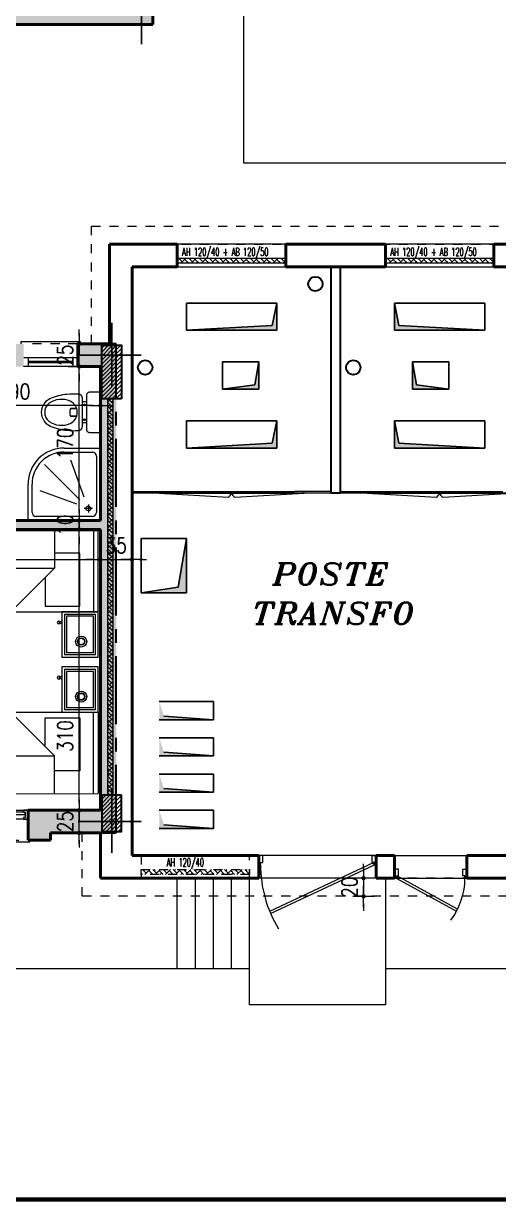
# Model space of a CAD drawing. Header units: millimetres. Extents: x 906 to 2589, y -1235 to -637.
# Drawn here: x 2568.46 to 2573.71, y -1234.88 to -1221.9 of the extents above; entities that cross this region are included whole.
import ezdxf
from ezdxf.enums import TextEntityAlignment as Align

# ---------------------------------------------------------------- set-up
doc = ezdxf.new("R2010")
doc.units = ezdxf.units.MM
for name, pattern in [('AXES', [2, 1.25, -0.25, 0.25, -0.25]), ('CONTINU', [0]), ('HIDDEN', [0.375, 0.25, -0.125])]:
    doc.linetypes.add(name, pattern=pattern)
doc.layers.get('DEFPOINTS').update_dxf_attribs({"color": 255, "lineweight": 13})
for name, color, linetype, lineweight in [('A-signe', 7, 'Continuous', 9), ('APPUITS', 7, 'Continuous', 18), ('AXE LIMITE', 1, 'AXES', 30), ('DIM.', 4, 'Continuous', 25), ('DOUBLE CLOISON', 41, 'Continuous', 13), ('ESCALIER', 7, 'Continuous', 20), ('GC_GENERAL', 140, 'Continuous', 35), ('GC_SUPL', 7, 'Continuous', 25), ('interrompu', 7, 'HIDDEN', 15), ('MENUISERIE', 7, 'Continuous', 13), ('MEUBLE', 35, 'Continuous', 15), ('MUR 0.5', 7, 'Continuous', 50), ('mur 0.8', 7, 'Continuous', 80), ('portes_aéaration', 51, 'Continuous', 20), ('POTEAUX ARCH', 7, 'Continuous', 30), ('POTEAUX HACHURE', 7, 'Continuous', 15), ('REVERS D EAU', 7, 'Continuous', 13), ('SANITAIRE', 7, 'Continuous', 15), ('TEXTE', 7, 'Continuous', 20)]:
    doc.layers.add(name, color=color, linetype=linetype, lineweight=lineweight)
for name, color, linetype in [('AXE', 7, 'AXES'), ('TEINTE 2', 3, 'Continuous'), ('TEINTE 3', 150, 'Continuous')]:
    doc.layers.add(name, color=color, linetype=linetype)
doc.styles.add('atef', font='romans.shx', dxfattribs={"width": 0.8})
doc.styles.add('H', font='romans.shx', dxfattribs={"width": 0.6})
doc.styles.add('MELBOURN', font='italict')
doc.dimstyles.new('COTEXT', dxfattribs={"dimscale": 0, "dimtxt": 0.17, "dimasz": 0.08, "dimexe": 0.015, "dimexo": 0.015, "dimgap": 0.07, "dimtad": 1, "dimdec": 0, "dimlfac": 100, "dimzin": 0, "dimdsep": 46, "dimtxsty": 'atef', "dimblk": 'SIG2', "dimcen": 0.15, "dimse1": 1, "dimse2": 1, "dimclrd": 256, "dimclre": 6, "dimclrt": 2, "dimadec": 0, "dimazin": 0, "dimtfac": 0.5, "dimtdec": 0, "dimtix": 1, "dimtmove": 2, "dimatfit": 1, "dimldrblk": 'SIG2', "dimfxl": 0.18, "dimtolj": 1, "dimtzin": 0, "dimlwd": 18, "dimarcsym": 0})
pattern_1 = [(45, (1443.55503, -292.932283), (-0.0224506403, 0.0224506403), [])]

# ---------------------------------------------------------------- blocks, each defined once
blk = doc.blocks.new('CUVETTE -2')
at = {"layer": 'SANITAIRE'}
for p, q in [((0.109, 0.15), (0.109, 0.2)), ((0.341, 0.15), (0.341, 0.2))]:
    blk.add_line(p, q, dxfattribs=at)
at = {"layer": 'SANITAIRE', "flags": 128}
for points in [[(0.068, 0.55, -0.290899), (0.225, 0.65)], [(0.225, 0.65, -0.290899), (0.382, 0.55)], [(0.023, 0.37, -0.068521), (0.068, 0.55)], [(0.125, 0.568, 0.259575), (0.102, 0.335)], [(0.225, 0.615, 0.251168), (0.125, 0.568)], [(0.325, 0.568, 0.251168), (0.225, 0.615)], [(0.348, 0.335, 0.259575), (0.325, 0.568)], [(0.382, 0.55, -0.068521), (0.427, 0.37)], [(0.021, 0.246, -0.05039), (0.023, 0.37)], [(0.102, 0.335, 0.300692), (0.225, 0.256)], [(0.225, 0.256, 0.300692), (0.348, 0.335)], [(0.427, 0.37, -0.05039), (0.429, 0.246)], [(0.45, 0), (0, 0), (0, 0.12, -0.414214), (0.03, 0.15)], [(0.379, 0.2), (0.071, 0.2, -0.39005), (0.021, 0.246)], [(0.03, 0.15), (0.42, 0.15, -0.414214), (0.45, 0.12)], [(0.429, 0.246, -0.39005), (0.379, 0.2)]]:
    blk.add_lwpolyline(points, format="xyb", dxfattribs=at)
at = {"layer": 'SANITAIRE'}
for points in [[(0.182, 0.329), (0.182, 0.329), (0.182, 0.262), (0.182, 0.262)], [(0.268, 0.329), (0.268, 0.329), (0.268, 0.262), (0.268, 0.262)]]:
    blk.add_lwpolyline(points, close=True, dxfattribs=at)
at = {"layer": 'SANITAIRE', "flags": 128}
blk.add_lwpolyline([(0.45, 0.12), (0.45, 0)], dxfattribs=at)
at = {"layer": 'SANITAIRE'}
for centre in [(0.143, 0.175), (0.307, 0.175)]:
    blk.add_circle(centre, 0.00977, dxfattribs=at)
blk.add_arc((0.225, 0.246), 0.0937, 62.6078, 117.3922, dxfattribs=at)
blk = doc.blocks.new('douche-2')
at = {"color": 0, "linetype": 'ByBlock'}
for p, q in [((0.044, -0.711), (0.044, -0.089)), ((0.089, -0.044), (0.711, -0.044)), ((0.133, -0.178), (0.133, -0.089)), ((0.756, -0.089), (0.756, -0.4)), ((0.089, -0.133), (0.178, -0.133)), ((0.179, -0.259), (0.327, -0.667)), ((0.228, -0.228), (0.617, -0.617)), ((0.259, -0.179), (0.667, -0.327)), ((0.4, -0.756), (0.089, -0.756))]:
    blk.add_line(p, q, dxfattribs=at)
at = {"color": 0}
blk.add_lwpolyline([(0.4, -0.8), (0, -0.8), (0, 0), (0.8, 0), (0.8, -0.4)], dxfattribs=at)
at = {"color": 0, "linetype": 'ByBlock'}
blk.add_circle((0.133, -0.133), 0.0267, dxfattribs=at)
for centre, radius, start, end in [((0.089, -0.089), 0.0444, 90, 180), ((0.711, -0.089), 0.0444, 0, 90), ((0.4, -0.4), 0.356, 270, 0), ((0.4, -0.4), 0.4, 270, 0), ((0.089, -0.711), 0.0444, 180, 270)]:
    blk.add_arc(centre, radius, start, end, dxfattribs=at)
blk = doc.blocks.new('SIG2')
at = {"layer": 'A-signe'}
for p, q in [((-1.5, 0), (-0.5, 0)), ((-0.5, 0), (0.5, 0)), ((0, 1.5), (0, 0.5)), ((0, 0.5), (0, -0.5)), ((0.5, 0), (1.5, 0)), ((0, -0.5), (0, -1.5))]:
    blk.add_line(p, q, dxfattribs=at)
at = {"layer": 'A-signe', "const_width": 0.3}
blk.add_lwpolyline([(-0.15, 0, 1), (0.15, 0, 1)], format="xyb", close=True, dxfattribs=at)
blk = doc.blocks.new('*D1120')
at = {"layer": 'DEFPOINTS', "color": 0, "linetype": 'Continuous', "transparency": 16777216}
for p in [(2568.963, -1230.584), (2569.078, -1230.584), (2568.963, -1230.834)]:
    blk.add_point(p, dxfattribs=at)
at = {"layer": 'DIM.', "linetype": 'Continuous', "lineweight": 18, "transparency": 16777216}
for p, q in [((2569.078, -1230.504), (2569.078, -1230.424)), ((2569.078, -1230.834), (2569.078, -1230.584)), ((2569.078, -1230.914), (2569.078, -1230.994))]:
    blk.add_line(p, q, dxfattribs=at)
at = {"layer": 'DIM.', "linetype": 'Continuous', "lineweight": 18, "transparency": 16777216, "xscale": 0.08, "yscale": 0.08, "zscale": 0.08}
for p, rotation in [((2569.078, -1230.584), 270), ((2569.078, -1230.834), 90)]:
    blk.add_blockref('SIG2', p, dxfattribs=dict(at, rotation=rotation))
at = {"layer": 'DIM.', "color": 2, "linetype": 'Continuous', "transparency": 16777216, "insert": (2568.923, -1230.709), "char_height": 0.17, "attachment_point": 5, "rotation": 90, "style": 'atef'}
blk.add_mtext('\\A1;25', dxfattribs=at)
blk = doc.blocks.new('*D1226')
at = {"layer": 'DEFPOINTS', "color": 0, "linetype": 'Continuous', "transparency": 16777216}
for p in [(2568.082, -1227.484), (2569.078, -1227.484), (2568.963, -1230.584)]:
    blk.add_point(p, dxfattribs=at)
at = {"layer": 'DIM.', "linetype": 'Continuous', "lineweight": 18, "transparency": 16777216}
blk.add_line((2569.078, -1230.504), (2569.078, -1227.564), dxfattribs=at)
at = {"layer": 'DIM.', "linetype": 'Continuous', "lineweight": 18, "transparency": 16777216, "xscale": 0.08, "yscale": 0.08, "zscale": 0.08}
for p, rotation in [((2569.078, -1227.484), 90), ((2569.078, -1230.584), 270)]:
    blk.add_blockref('SIG2', p, dxfattribs=dict(at, rotation=rotation))
at = {"layer": 'DIM.', "color": 2, "linetype": 'Continuous', "transparency": 16777216, "insert": (2568.923, -1229.764), "char_height": 0.17, "attachment_point": 5, "rotation": 90, "style": 'atef'}
blk.add_mtext('\\A1;310', dxfattribs=at)
blk = doc.blocks.new('*D1227')
at = {"layer": 'DEFPOINTS', "color": 0, "linetype": 'Continuous', "transparency": 16777216}
for p in [(2568.213, -1227.384), (2569.078, -1227.384), (2568.082, -1227.484)]:
    blk.add_point(p, dxfattribs=at)
at = {"layer": 'DIM.', "linetype": 'Continuous', "lineweight": 18, "transparency": 16777216}
for p, q in [((2569.078, -1227.304), (2569.078, -1227.224)), ((2569.078, -1227.484), (2569.078, -1227.384)), ((2569.078, -1227.564), (2569.078, -1227.644))]:
    blk.add_line(p, q, dxfattribs=at)
at = {"layer": 'DIM.', "linetype": 'Continuous', "lineweight": 18, "transparency": 16777216, "xscale": 0.08, "yscale": 0.08, "zscale": 0.08}
for p, rotation in [((2569.078, -1227.384), 270), ((2569.078, -1227.484), 90)]:
    blk.add_blockref('SIG2', p, dxfattribs=dict(at, rotation=rotation))
at = {"layer": 'DIM.', "color": 2, "linetype": 'Continuous', "transparency": 16777216, "insert": (2568.923, -1227.434), "char_height": 0.17, "attachment_point": 5, "rotation": 90, "style": 'atef'}
blk.add_mtext('\\A1;10', dxfattribs=at)
blk = doc.blocks.new('*D1121')
at = {"layer": 'DEFPOINTS', "color": 0, "linetype": 'Continuous', "transparency": 16777216}
for p in [(2568.213, -1225.684), (2569.078, -1225.684), (2567.27, -1227.384)]:
    blk.add_point(p, dxfattribs=at)
at = {"layer": 'DIM.', "linetype": 'Continuous', "lineweight": 18, "transparency": 16777216}
blk.add_line((2569.078, -1227.304), (2569.078, -1225.764), dxfattribs=at)
at = {"layer": 'DIM.', "linetype": 'Continuous', "lineweight": 18, "transparency": 16777216, "xscale": 0.08, "yscale": 0.08, "zscale": 0.08}
for p, rotation in [((2569.078, -1225.684), 90), ((2569.078, -1227.384), 270)]:
    blk.add_blockref('SIG2', p, dxfattribs=dict(at, rotation=rotation))
at = {"layer": 'DIM.', "color": 2, "linetype": 'Continuous', "transparency": 16777216, "insert": (2568.923, -1226.534), "char_height": 0.17, "attachment_point": 5, "rotation": 90, "style": 'atef'}
blk.add_mtext('\\A1;170', dxfattribs=at)
blk = doc.blocks.new('*D1122')
at = {"layer": 'DEFPOINTS', "color": 0, "linetype": 'Continuous', "transparency": 16777216}
for p in [(2568.118, -1225.434), (2569.078, -1225.434), (2568.005, -1225.684)]:
    blk.add_point(p, dxfattribs=at)
at = {"layer": 'DIM.', "linetype": 'Continuous', "lineweight": 18, "transparency": 16777216}
for p, q in [((2569.078, -1225.354), (2569.078, -1225.274)), ((2569.078, -1225.684), (2569.078, -1225.434)), ((2569.078, -1225.764), (2569.078, -1225.844))]:
    blk.add_line(p, q, dxfattribs=at)
at = {"layer": 'DIM.', "linetype": 'Continuous', "lineweight": 18, "transparency": 16777216, "xscale": 0.08, "yscale": 0.08, "zscale": 0.08}
for p, rotation in [((2569.078, -1225.434), 270), ((2569.078, -1225.684), 90)]:
    blk.add_blockref('SIG2', p, dxfattribs=dict(at, rotation=rotation))
at = {"layer": 'DIM.', "color": 2, "linetype": 'Continuous', "transparency": 16777216, "insert": (2568.923, -1225.559), "char_height": 0.17, "attachment_point": 5, "rotation": 90, "style": 'atef'}
blk.add_mtext('\\A1;25', dxfattribs=at)
blk = doc.blocks.new('*D1130')
at = {"layer": 'DEFPOINTS', "color": 0, "linetype": 'Continuous', "transparency": 16777216}
for p in [(2569.313, -1227.815), (2569.313, -1228.061), (2566.313, -1228.262)]:
    blk.add_point(p, dxfattribs=at)
at = {"layer": 'DIM.', "linetype": 'Continuous', "lineweight": 18, "transparency": 16777216}
blk.add_line((2566.393, -1227.815), (2569.233, -1227.815), dxfattribs=at)
at = {"layer": 'DIM.', "linetype": 'Continuous', "lineweight": 18, "transparency": 16777216, "xscale": 0.08, "yscale": 0.08, "zscale": 0.08, "rotation": 180}
blk.add_blockref('SIG2', (2566.313, -1227.815), dxfattribs=at)
at = {"layer": 'DIM.', "linetype": 'Continuous', "lineweight": 18, "transparency": 16777216, "xscale": 0.08, "yscale": 0.08, "zscale": 0.08}
blk.add_blockref('SIG2', (2569.313, -1227.815), dxfattribs=at)
at = {"layer": 'DIM.', "color": 2, "linetype": 'Continuous', "transparency": 16777216, "insert": (2567.813, -1227.66), "char_height": 0.17, "attachment_point": 5, "style": 'atef'}
blk.add_mtext('\\A1;300', dxfattribs=at)
blk = doc.blocks.new('*D1131')
at = {"layer": 'DEFPOINTS', "color": 0, "linetype": 'Continuous', "transparency": 16777216}
for p in [(2569.663, -1227.815), (2569.313, -1228.061), (2569.663, -1228.175)]:
    blk.add_point(p, dxfattribs=at)
at = {"layer": 'DIM.', "linetype": 'Continuous', "lineweight": 18, "transparency": 16777216}
for p, q in [((2569.233, -1227.815), (2569.153, -1227.815)), ((2569.313, -1227.815), (2569.663, -1227.815)), ((2569.743, -1227.815), (2569.823, -1227.815))]:
    blk.add_line(p, q, dxfattribs=at)
at = {"layer": 'DIM.', "linetype": 'Continuous', "lineweight": 18, "transparency": 16777216, "xscale": 0.08, "yscale": 0.08, "zscale": 0.08}
blk.add_blockref('SIG2', (2569.313, -1227.815), dxfattribs=at)
at = {"layer": 'DIM.', "linetype": 'Continuous', "lineweight": 18, "transparency": 16777216, "xscale": 0.08, "yscale": 0.08, "zscale": 0.08, "rotation": 180}
blk.add_blockref('SIG2', (2569.663, -1227.815), dxfattribs=at)
at = {"layer": 'DIM.', "color": 2, "linetype": 'Continuous', "transparency": 16777216, "insert": (2569.488, -1227.66), "char_height": 0.17, "attachment_point": 5, "style": 'atef'}
blk.add_mtext('\\A1;35', dxfattribs=at)
blk = doc.blocks.new('*D1234')
at = {"layer": 'DEFPOINTS', "color": 0, "transparency": 16777216}
for p in [(2567.413, -1225.684), (2567.413, -1226.116), (2569.313, -1226.116)]:
    blk.add_point(p, dxfattribs=at)
at = {"layer": 'DIM.', "lineweight": 18, "transparency": 16777216}
blk.add_line((2569.233, -1226.116), (2567.493, -1226.116), dxfattribs=at)
at = {"layer": 'DIM.', "lineweight": 18, "transparency": 16777216, "xscale": 0.08, "yscale": 0.08, "zscale": 0.08, "rotation": 180}
blk.add_blockref('SIG2', (2567.413, -1226.116), dxfattribs=at)
at = {"layer": 'DIM.', "lineweight": 18, "transparency": 16777216, "xscale": 0.08, "yscale": 0.08, "zscale": 0.08}
blk.add_blockref('SIG2', (2569.313, -1226.116), dxfattribs=at)
at = {"layer": 'DIM.', "color": 2, "transparency": 16777216, "insert": (2568.363, -1225.961), "char_height": 0.17, "attachment_point": 5, "style": 'atef'}
blk.add_mtext('\\A1;190', dxfattribs=at)
blk = doc.blocks.new('P - 0.80')
at = {"layer": 'MENUISERIE'}
for points in [[(-0.699, 0.341), (-0.033, -0.022), (-0.02, 0), (-0.688, 0.363)], [(-0.8, 0), (-0.78, 0), (-0.78, -0.025), (-0.755, -0.025), (-0.755, -0.1), (-0.8, -0.1)], [(0, 0), (-0.02, 0), (-0.02, -0.025), (-0.045, -0.025), (-0.045, -0.1), (0, -0.1)]]:
    blk.add_lwpolyline(points, dxfattribs=at)
blk.add_arc((-0.02, 0), 0.76, 142.5454, 180, dxfattribs=at)
blk = doc.blocks.new('*D1171')
at = {"layer": 'DEFPOINTS', "color": 0, "transparency": 16777216}
for p in [(2571.702, -1231.334), (2571.702, -1231.534), (2572.222, -1231.534)]:
    blk.add_point(p, dxfattribs=at)
at = {"layer": 'DIM.', "lineweight": 18, "transparency": 16777216}
for p, q in [((2572.222, -1231.254), (2572.222, -1231.174)), ((2572.222, -1231.334), (2572.222, -1231.534)), ((2572.222, -1231.614), (2572.222, -1231.694))]:
    blk.add_line(p, q, dxfattribs=at)
at = {"layer": 'DIM.', "lineweight": 18, "transparency": 16777216, "xscale": 0.08, "yscale": 0.08, "zscale": 0.08}
for p, rotation in [((2572.222, -1231.334), 270), ((2572.222, -1231.534), 90)]:
    blk.add_blockref('SIG2', p, dxfattribs=dict(at, rotation=rotation))
at = {"layer": 'DIM.', "color": 2, "transparency": 16777216, "insert": (2572.067, -1231.434), "char_height": 0.17, "attachment_point": 5, "rotation": 90, "style": 'atef'}
blk.add_mtext('\\A1;20', dxfattribs=at)
blk = doc.blocks.new('A$C4AA77CC6')
at = {"linetype": 'ByBlock'}
for p, q in [((1.123, 2.065), (0, 0.532)), ((1.093, 2.024), (1.819, 1.492)), ((1.849, 1.533), (1.123, 2.065)), ((1.849, 1.533), (0.726, 0)), ((0.57, 1.31), (0.96, 1.025)), ((0.674, 0.636), (0.57, 1.31)), ((0.396, 0.966), (0.171, 0.658)), ((0.653, 0.778), (0.396, 0.966)), ((0.96, 1.025), (0.674, 0.636)), ((0.171, 0.658), (0.643, 0.313)), ((0, 0.532), (0.726, 0)), ((0.756, 0.041), (0.03, 0.573)), ((0.643, 0.313), (0.808, 0.538)), ((1.011, 0.389), (0.674, 0.636))]:
    blk.add_line(p, q, dxfattribs=at)
blk = doc.blocks.new('A$C209961D1')
at = {"linetype": 'ByBlock'}
for p, q in [((0.236, 0.618), (0, 0.295)), ((0.243, 0.576), (0.042, 0.302)), ((0.247, 0.548), (0.07, 0.306)), ((0.64, 0.323), (0.236, 0.618)), ((0.598, 0.316), (0.243, 0.576)), ((0.57, 0.312), (0.247, 0.548)), ((0.55, 0.419), (0.568, 0.406)), ((0, 0.295), (0.403, 0)), ((0.042, 0.302), (0.397, 0.042)), ((0.07, 0.306), (0.393, 0.07)), ((0.393, 0.07), (0.57, 0.312)), ((0.397, 0.042), (0.598, 0.316)), ((0.403, 0), (0.64, 0.323))]:
    blk.add_line(p, q, dxfattribs=at)
for radius in [0.061, 0.041, 0.036]:
    blk.add_circle((0.249, 0.345), radius, dxfattribs=at)
for centre, radius, start, end in [((0.529, 0.426), 0.0216, 269.7237, 342.5351), ((0.565, 0.421), 0.0157, 280.3371, 187.2282), ((0.58, 0.388), 0.0216, 125.0302, 197.8416)]:
    blk.add_arc(centre, radius, start, end, dxfattribs=at)

msp = doc.modelspace()

# ---------------------------------------------------------------- hatches: boundary and pattern name
at = {"layer": 'DOUBLE CLOISON'}
h = msp.add_hatch(dxfattribs=at)
h.set_pattern_fill('ANSI38', color=256, scale=0.01, angle=-90)
h.set_pattern_definition([(315, (3527.944437, -123.796378), (0.0224506403, 0.0224506403), []), (45, (3527.944437, -123.796378), (0.0224506403, 0.0673519209), [0.079375, -0.047625])])
h.paths.add_polyline_path([(2569.451, -1226.041), (2569.451, -1230.419), (2569.396, -1230.419), (2569.396, -1226.041)])
at = {"layer": 'GC_SUPL', "linetype": 'CONTINU'}
h = msp.add_hatch(color=256, dxfattribs=at)
h.dxf.hatch_style = 1
h.paths.add_polyline_path([(2570.263, -1225.284), (2571.213, -1225.231), (2571.263, -1224.984), (2571.263, -1225.284)])
h = msp.add_hatch(color=256, dxfattribs=at)
h.dxf.hatch_style = 1
h.paths.add_polyline_path([(2573.563, -1225.284), (2572.612, -1225.231), (2572.563, -1224.984), (2572.563, -1225.284)])
h = msp.add_hatch(color=256, dxfattribs=at)
h.dxf.hatch_style = 1
h.paths.add_polyline_path([(2570.663, -1225.934), (2571.019, -1225.887), (2571.063, -1225.634), (2571.063, -1225.934)])
h = msp.add_hatch(color=256, dxfattribs=at)
h.dxf.hatch_style = 1
h.paths.add_polyline_path([(2573.163, -1225.934), (2572.807, -1225.887), (2572.763, -1225.634), (2572.763, -1225.934)])
h = msp.add_hatch(color=256, dxfattribs=at)
h.dxf.hatch_style = 1
h.paths.add_polyline_path([(2570.263, -1226.584), (2571.213, -1226.531), (2571.263, -1226.284), (2571.263, -1226.584)])
h = msp.add_hatch(color=256, dxfattribs=at)
h.dxf.hatch_style = 1
h.paths.add_polyline_path([(2573.563, -1226.584), (2572.612, -1226.531), (2572.563, -1226.284), (2572.563, -1226.584)])
h = msp.add_hatch(color=256, dxfattribs=at)
h.dxf.hatch_style = 1
h.paths.add_polyline_path([(2570.263, -1227.584), (2570.172, -1228.12), (2569.763, -1228.184), (2570.263, -1228.184)])
h = msp.add_hatch(color=256, dxfattribs=at)
h.dxf.hatch_style = 1
h.paths.add_polyline_path([(2569.963, -1229.384), (2569.963, -1229.584), (2570.563, -1229.584), (2570.015, -1229.544)])
h = msp.add_hatch(color=256, dxfattribs=at)
h.dxf.hatch_style = 1
h.paths.add_polyline_path([(2569.963, -1229.784), (2569.963, -1229.984), (2570.563, -1229.984), (2570.015, -1229.944)])
h = msp.add_hatch(color=256, dxfattribs=at)
h.dxf.hatch_style = 1
h.paths.add_polyline_path([(2569.963, -1230.184), (2569.963, -1230.384), (2570.563, -1230.384), (2570.015, -1230.344)])
h = msp.add_hatch(color=256, dxfattribs=at)
h.dxf.hatch_style = 1
h.paths.add_polyline_path([(2569.963, -1230.584), (2569.963, -1230.784), (2570.563, -1230.784), (2570.015, -1230.744)])
at = {"layer": 'portes_aéaration', "linetype": 'CONTINU'}
h = msp.add_hatch(dxfattribs=at)
h.set_pattern_fill('AR-HBONE', color=256, scale=0.01)
h.set_pattern_definition([(45, (2597.56901, -104.21698), (0, 0.0565685425), [0.12, -0.04]), (135, (2597.597296, -104.188695), (4e-18, 0.0565685425), [0.12, -0.04])])
h.paths.add_polyline_path([(2571.361, -1224.488), (2570.161, -1224.488), (2570.161, -1224.544), (2571.361, -1224.544)])
h = msp.add_hatch(dxfattribs=at)
h.set_pattern_fill('AR-HBONE', color=256, scale=0.01)
h.set_pattern_definition([(45, (2599.872886, -104.21698), (0, 0.0565685425), [0.12, -0.04]), (135, (2599.90117, -104.188695), (4e-18, 0.0565685425), [0.12, -0.04])])
h.paths.add_polyline_path([(2573.665, -1224.488), (2572.465, -1224.488), (2572.465, -1224.544), (2573.665, -1224.544)])
h = msp.add_hatch(dxfattribs=at)
h.set_pattern_fill('AR-HBONE', color=256, scale=0.01)
h.set_pattern_definition([(45, (2597.17095, -110.96698), (0, 0.0565685425), [0.12, -0.04]), (135, (2597.199233, -110.938695), (4e-18, 0.0565685425), [0.12, -0.04])])
h.paths.add_polyline_path([(2570.963, -1231.238), (2569.763, -1231.238), (2569.763, -1231.294), (2570.963, -1231.294)])
at = {"layer": 'POTEAUX HACHURE'}
h = msp.add_hatch(dxfattribs=at)
h.set_pattern_fill('ANSI31', color=256, scale=0.01)
h.set_pattern_definition(pattern_1)
h.paths.add_polyline_path([(2569.548, -1226.041), (2569.328, -1226.041), (2569.328, -1225.449), (2569.548, -1225.449)])
h = msp.add_hatch(dxfattribs=at)
h.set_pattern_fill('ANSI31', color=256, scale=0.01)
h.set_pattern_definition(pattern_1)
h.paths.add_polyline_path([(2569.548, -1230.419), (2569.328, -1230.419), (2569.328, -1230.819), (2569.548, -1230.819)])
at = {"layer": 'TEINTE 2'}
h = msp.add_hatch(color=256, dxfattribs=at)
h.dxf.hatch_style = 1
h.paths.add_polyline_path([(2569.893, -1221.106), (2569.973, -1221.106), (2569.973, -1220.856), (2569.643, -1220.856), (2569.643, -1221.656), (2565.543, -1221.656), (2565.543, -1219.638), (2565.443, -1219.638), (2565.443, -1222.026), (2565.793, -1222.026), (2565.793, -1221.906), (2569.893, -1221.906)])
at = {"layer": 'TEINTE 3'}
h = msp.add_hatch(color=256, dxfattribs=at)
h.dxf.hatch_style = 1
h.paths.add_polyline_path([(2568.463, -1225.434), (2566.988, -1225.434), (2566.988, -1225.576), (2563.213, -1225.576), (2563.213, -1224.871), (2563.213, -1223.076), (2559.412, -1223.076), (2558.613, -1223.876), (2558.613, -1224.452), (2558.613, -1224.489), (2558.613, -1225.227), (2558.713, -1225.227), (2558.713, -1223.917), (2559.454, -1223.176), (2563.113, -1223.176), (2563.113, -1225.834), (2563.213, -1225.834), (2563.213, -1225.676), (2567.313, -1225.676), (2567.313, -1225.784), (2567.413, -1225.784), (2567.413, -1225.684), (2568.463, -1225.684)])
h = msp.add_hatch(color=256, dxfattribs=at)
h.dxf.hatch_style = 1
h.paths.add_polyline_path([(2569.488, -1225.434), (2569.413, -1225.434), (2569.063, -1225.434), (2569.063, -1225.684), (2569.313, -1225.684), (2569.313, -1227.384), (2567.413, -1227.384), (2567.413, -1226.584), (2567.313, -1226.584), (2567.313, -1226.884), (2567.213, -1226.884), (2567.213, -1226.984), (2567.313, -1226.984), (2567.313, -1227.484), (2569.313, -1227.484), (2569.313, -1230.584), (2568.513, -1230.584), (2568.513, -1230.914), (2568.763, -1230.914), (2568.763, -1230.834), (2569.313, -1230.834), (2569.488, -1230.834)])

# ---------------------------------------------------------------- linework, layer by layer
at = {"layer": 'APPUITS'}
for points in [[(2569.093, -1225.434), (2569.093, -1225.411), (2568.435, -1225.411), (2568.435, -1225.434)], [(2567.093, -1230.914), (2567.093, -1230.934), (2568.533, -1230.934), (2568.533, -1230.914)]]:
    msp.add_lwpolyline(points, dxfattribs=at)
at = {"layer": 'AXE'}
for p, q in [((2569.768, -1221.423), (2569.768, -1222.126)), ((2569.438, -1225.201), (2569.438, -1225.904)), ((2569.069, -1225.559), (2569.763, -1225.559)), ((2569.438, -1230.351), (2569.438, -1231.054)), ((2569.069, -1230.709), (2569.763, -1230.709))]:
    msp.add_line(p, q, dxfattribs=at)
at = {"layer": 'AXE LIMITE', "ltscale": 0.6}
msp.add_lwpolyline([(2569.313, -1230.834), (2569.488, -1230.834), (2569.488, -1225.434), (2569.413, -1225.434)], dxfattribs=at)
at = {"layer": 'DOUBLE CLOISON'}
msp.add_lwpolyline([(2569.451, -1226.041), (2569.451, -1230.419), (2569.396, -1230.419), (2569.396, -1226.041)], close=True, dxfattribs=at)
at = {"layer": 'ESCALIER'}
for p, q in [((2570.163, -1232.334), (2570.163, -1231.334)), ((2570.363, -1232.334), (2570.363, -1231.334)), ((2570.563, -1232.334), (2570.563, -1231.334)), ((2570.763, -1232.334), (2570.763, -1231.334)), ((2570.963, -1232.734), (2570.963, -1231.334)), ((2572.463, -1231.334), (2572.463, -1232.734)), ((2570.363, -1232.334), (2570.163, -1232.334)), ((2570.563, -1232.334), (2570.363, -1232.334)), ((2570.763, -1232.334), (2570.563, -1232.334)), ((2570.963, -1232.334), (2570.763, -1232.334)), ((2572.463, -1232.734), (2570.963, -1232.734))]:
    msp.add_line(p, q, dxfattribs=at)
at = {"layer": 'GC_GENERAL', "linetype": 'CONTINU'}
for p, q in [((2571.863, -1227.084), (2571.863, -1224.584)), ((2571.963, -1224.584), (2571.963, -1227.084)), ((2571.963, -1227.084), (2571.863, -1227.084))]:
    msp.add_line(p, q, dxfattribs=at)
for centre in [(2571.69, -1224.772), (2569.808, -1225.695), (2572.108, -1225.695)]:
    msp.add_circle(centre, 0.0797, dxfattribs=at)
at = {"layer": 'GC_SUPL', "linetype": 'CONTINU'}
for p, q in [((2570.263, -1225.284), (2570.263, -1224.984)), ((2570.263, -1224.984), (2571.263, -1224.984)), ((2571.213, -1225.231), (2571.263, -1224.984)), ((2571.263, -1224.984), (2571.263, -1225.284)), ((2573.563, -1224.984), (2572.563, -1224.984)), ((2572.563, -1224.984), (2572.563, -1225.284)), ((2572.612, -1225.231), (2572.563, -1224.984)), ((2573.563, -1225.284), (2573.563, -1224.984)), ((2570.263, -1225.284), (2571.213, -1225.231)), ((2571.263, -1225.284), (2570.263, -1225.284)), ((2572.563, -1225.284), (2573.563, -1225.284)), ((2573.563, -1225.284), (2572.612, -1225.231)), ((2571.063, -1225.634), (2570.663, -1225.634)), ((2570.663, -1225.634), (2570.663, -1225.934)), ((2571.019, -1225.887), (2571.063, -1225.634)), ((2571.063, -1225.934), (2571.063, -1225.634)), ((2572.763, -1225.934), (2572.763, -1225.634)), ((2572.763, -1225.634), (2573.163, -1225.634)), ((2572.807, -1225.887), (2572.763, -1225.634)), ((2573.163, -1225.634), (2573.163, -1225.934)), ((2570.663, -1225.934), (2571.019, -1225.887)), ((2570.663, -1225.934), (2571.063, -1225.934)), ((2573.163, -1225.934), (2572.763, -1225.934)), ((2573.163, -1225.934), (2572.807, -1225.887)), ((2570.263, -1226.584), (2570.263, -1226.284)), ((2570.263, -1226.284), (2571.263, -1226.284)), ((2571.213, -1226.531), (2571.263, -1226.284)), ((2571.263, -1226.284), (2571.263, -1226.584)), ((2573.563, -1226.284), (2572.563, -1226.284)), ((2572.563, -1226.284), (2572.563, -1226.584)), ((2572.612, -1226.531), (2572.563, -1226.284)), ((2573.563, -1226.584), (2573.563, -1226.284)), ((2570.263, -1226.584), (2571.213, -1226.531)), ((2571.263, -1226.584), (2570.263, -1226.584)), ((2572.563, -1226.584), (2573.563, -1226.584)), ((2573.563, -1226.584), (2572.612, -1226.531)), ((2569.763, -1227.584), (2569.763, -1228.184)), ((2570.263, -1227.584), (2569.763, -1227.584)), ((2570.263, -1227.584), (2570.172, -1228.12)), ((2570.263, -1228.184), (2570.263, -1227.584)), ((2570.172, -1228.12), (2569.763, -1228.184)), ((2569.763, -1228.184), (2570.263, -1228.184)), ((2570.563, -1229.384), (2569.963, -1229.384)), ((2570.563, -1229.584), (2570.563, -1229.384)), ((2569.963, -1229.584), (2570.563, -1229.584)), ((2570.563, -1229.584), (2570.015, -1229.544)), ((2570.563, -1229.784), (2569.963, -1229.784)), ((2570.563, -1229.984), (2570.563, -1229.784)), ((2569.963, -1229.984), (2570.563, -1229.984)), ((2570.563, -1229.984), (2570.015, -1229.944)), ((2570.563, -1230.184), (2569.963, -1230.184)), ((2570.563, -1230.384), (2570.563, -1230.184)), ((2569.963, -1230.384), (2570.563, -1230.384)), ((2570.563, -1230.384), (2570.015, -1230.344)), ((2570.563, -1230.584), (2569.963, -1230.584)), ((2570.563, -1230.784), (2570.563, -1230.584)), ((2570.563, -1230.784), (2570.015, -1230.744)), ((2569.963, -1230.784), (2570.563, -1230.784))]:
    msp.add_line(p, q, dxfattribs=at)
at = {"layer": 'interrompu', "ltscale": 0.2}
for p, q in [((2569.063, -1225.434), (2568.463, -1225.434)), ((2567.113, -1230.914), (2568.513, -1230.914)), ((2569.763, -1231.084), (2569.763, -1231.334)), ((2570.963, -1231.334), (2570.963, -1231.084))]:
    msp.add_line(p, q, dxfattribs=at)
for points in [[(2569.213, -1225.434), (2569.213, -1224.134), (2574.613, -1224.134), (2574.613, -1231.534), (2569.113, -1231.534), (2569.113, -1230.834)], [(2569.413, -1225.434), (2569.413, -1224.334), (2574.413, -1224.334), (2574.413, -1231.334), (2569.313, -1231.334), (2569.313, -1230.834)]]:
    msp.add_lwpolyline(points, dxfattribs=at)
msp.add_lwpolyline([(2569.763, -1231.238), (2570.963, -1231.238), (2570.963, -1231.294), (2569.763, -1231.294)], close=True, dxfattribs=at)
at = {"layer": 'MENUISERIE', "color": 2, "linetype": 'Continuous'}
for p, q in [((2568.465, -1225.584), (2569.063, -1225.584)), ((2568.515, -1225.584), (2568.515, -1225.684)), ((2569.013, -1225.684), (2569.013, -1225.584)), ((2569.063, -1225.684), (2568.463, -1225.684)), ((2569.013, -1225.627), (2568.515, -1225.627)), ((2569.013, -1225.642), (2568.515, -1225.642)), ((2569.663, -1227.064), (2571.463, -1227.064)), ((2571.863, -1227.084), (2569.663, -1227.084)), ((2569.963, -1227.084), (2570.727, -1227.126)), ((2569.963, -1227.084), (2571.563, -1227.084)), ((2570.799, -1227.126), (2571.563, -1227.084)), ((2571.863, -1227.064), (2571.463, -1227.064)), ((2571.863, -1227.064), (2571.563, -1227.064)), ((2571.563, -1227.064), (2571.563, -1227.084)), ((2571.963, -1227.064), (2572.163, -1227.064)), ((2574.163, -1227.084), (2571.963, -1227.084)), ((2572.163, -1227.064), (2573.763, -1227.064)), ((2572.263, -1227.064), (2572.263, -1227.084)), ((2572.263, -1227.084), (2573.027, -1227.126)), ((2572.263, -1227.084), (2573.863, -1227.084)), ((2573.099, -1227.126), (2573.863, -1227.084)), ((2567.113, -1230.584), (2568.513, -1230.584)), ((2568.513, -1230.684), (2567.113, -1230.684))]:
    msp.add_line(p, q, dxfattribs=at)
at = {"layer": 'MENUISERIE'}
msp.add_line((2569.963, -1227.084), (2569.963, -1227.064), dxfattribs=at)
at = {"layer": 'MENUISERIE', "ltscale": 0.05}
msp.add_line((2572.563, -1231.175), (2572.563, -1231.225), dxfattribs=at)
at = {"layer": 'MENUISERIE', "color": 2, "linetype": 'Continuous', "extrusion": (0, 0, -1)}
for points in [[(-2568.483, -1230.629), (-2568.483, -1230.604), (-2567.793, -1230.604), (-2567.793, -1230.629), (-2567.793, -1230.629)], [(-2568.513, -1230.684), (-2568.513, -1230.584), (-2568.463, -1230.584), (-2568.463, -1230.604), (-2568.483, -1230.604), (-2568.483, -1230.664), (-2568.463, -1230.664), (-2568.463, -1230.684), (-2568.463, -1230.684)]]:
    msp.add_lwpolyline(points, close=True, dxfattribs=at)
at = {"layer": 'MENUISERIE', "ltscale": 0.35, "flags": 128}
for points in [[(2571.063, -1231.185), (2571.083, -1231.185), (2571.083, -1231.16), (2571.108, -1231.16), (2571.108, -1231.085), (2571.063, -1231.085)], [(2571.194, -1231.724), (2572.343, -1231.185), (2572.33, -1231.164), (2571.184, -1231.701)], [(2572.363, -1231.185), (2572.343, -1231.185), (2572.343, -1231.16), (2572.318, -1231.16), (2572.318, -1231.085), (2572.363, -1231.085)]]:
    msp.add_lwpolyline(points, dxfattribs=at)
at = {"layer": 'MENUISERIE', "color": 2, "linetype": 'Continuous'}
for centre, start, end in [((2570.676, -1227.047), 302.4925, 336.7355), ((2570.85, -1227.047), 203.2645, 237.5075), ((2572.976, -1227.047), 302.4925, 336.7355), ((2573.15, -1227.047), 203.2645, 237.5075)]:
    msp.add_arc(centre, 0.0946, start, end, dxfattribs=at)
at = {"layer": 'MENUISERIE', "ltscale": 0.35}
msp.add_arc((2572.443, -1231.185), 1.36, 179.9859, 211.3892, dxfattribs=at)
at = {"layer": 'MUR 0.5'}
for p, q in [((2569.893, -1221.106), (2569.893, -1221.906)), ((2565.793, -1221.906), (2569.893, -1221.906)), ((2569.413, -1224.334), (2570.161, -1224.334)), ((2569.413, -1225.434), (2569.413, -1224.334)), ((2570.161, -1224.334), (2570.161, -1224.584)), ((2571.361, -1224.334), (2572.463, -1224.334)), ((2571.361, -1224.584), (2571.361, -1224.334)), ((2572.463, -1224.334), (2572.463, -1224.584)), ((2573.663, -1224.334), (2574.413, -1224.334)), ((2573.663, -1224.584), (2573.663, -1224.334)), ((2569.663, -1231.084), (2569.663, -1224.584)), ((2569.663, -1224.584), (2570.161, -1224.584)), ((2571.361, -1224.584), (2572.463, -1224.584)), ((2573.663, -1224.584), (2574.163, -1224.584)), ((2569.413, -1225.434), (2569.413, -1224.834)), ((2569.413, -1225.434), (2569.063, -1225.434)), ((2569.063, -1225.684), (2569.063, -1225.434)), ((2569.313, -1225.684), (2569.063, -1225.684)), ((2569.313, -1227.384), (2569.313, -1225.684)), ((2567.413, -1227.384), (2569.313, -1227.384)), ((2567.313, -1227.484), (2569.313, -1227.484)), ((2569.313, -1230.584), (2569.313, -1227.484)), ((2568.513, -1230.584), (2569.313, -1230.584)), ((2568.513, -1230.914), (2568.513, -1230.584)), ((2568.763, -1230.834), (2569.313, -1230.834)), ((2568.763, -1230.834), (2568.763, -1230.914)), ((2569.313, -1231.334), (2569.313, -1230.834)), ((2568.763, -1230.914), (2568.513, -1230.914)), ((2571.063, -1231.084), (2569.663, -1231.084)), ((2571.063, -1231.084), (2571.063, -1231.334)), ((2572.563, -1231.084), (2572.363, -1231.084)), ((2572.363, -1231.084), (2572.363, -1231.334)), ((2572.563, -1231.084), (2572.563, -1231.334)), ((2574.163, -1231.084), (2573.363, -1231.084)), ((2573.363, -1231.334), (2573.363, -1231.084)), ((2571.063, -1231.334), (2569.313, -1231.334)), ((2572.563, -1231.334), (2572.363, -1231.334)), ((2574.413, -1231.334), (2573.363, -1231.334))]:
    msp.add_line(p, q, dxfattribs=at)
at = {"layer": 'mur 0.8'}
msp.add_lwpolyline([(2543.178, -1200.922), (2587.178, -1200.922), (2587.178, -1234.882), (2543.178, -1234.882)], close=True, dxfattribs=at)
at = {"layer": 'portes_aéaration', "linetype": 'CONTINU'}
for p, q in [((2571.361, -1224.334), (2570.161, -1224.334)), ((2573.665, -1224.334), (2572.465, -1224.334)), ((2570.161, -1224.584), (2571.361, -1224.584)), ((2572.465, -1224.584), (2573.665, -1224.584)), ((2572.363, -1231.084), (2571.063, -1231.084)), ((2572.563, -1231.084), (2573.363, -1231.084)), ((2572.363, -1231.334), (2571.063, -1231.334)), ((2572.563, -1231.334), (2573.363, -1231.334))]:
    msp.add_line(p, q, dxfattribs=at)
for points in [[(2570.161, -1224.488), (2571.361, -1224.488), (2571.361, -1224.544), (2570.161, -1224.544)], [(2572.465, -1224.488), (2573.665, -1224.488), (2573.665, -1224.544), (2572.465, -1224.544)]]:
    msp.add_lwpolyline(points, close=True, dxfattribs=at)
at = {"layer": 'POTEAUX ARCH'}
for points in [[(2569.548, -1226.041), (2569.328, -1226.041), (2569.328, -1225.449), (2569.548, -1225.449)], [(2569.548, -1230.419), (2569.328, -1230.419), (2569.328, -1230.819), (2569.548, -1230.819)]]:
    msp.add_lwpolyline(points, close=True, dxfattribs=at)
at = {"layer": 'REVERS D EAU'}
for points in [[(2568.793, -1210.006), (2569.793, -1210.006), (2569.793, -1214.306), (2570.893, -1214.306), (2570.893, -1217.406), (2570.893, -1217.406), (2570.893, -1222.906), (2570.893, -1222.906), (2570.893, -1223.434), (2575.315, -1223.434), (2575.315, -1232.334), (2572.463, -1232.334)], [(2570.163, -1232.334), (2567.463, -1232.334), (2567.463, -1232.334), (2551.827, -1232.334), (2551.827, -1231.514)]]:
    msp.add_lwpolyline(points, dxfattribs=at)

# ---------------------------------------------------------------- block references
at = {"layer": 'MENUISERIE', "rotation": 180}
msp.add_blockref('P - 0.80', (2572.563, -1231.334), dxfattribs=at)
at = {"layer": 'MEUBLE'}
for name, p, rotation in [('A$C4AA77CC6', (2569.717, -1228.079), 126.2173682448366), ('A$C209961D1', (2569.526, -1228.718), 126.2173682448436), ('A$C209961D1', (2569.526, -1229.326), 126.2173682448436)]:
    msp.add_blockref(name, p, dxfattribs=dict(at, rotation=rotation))
at = {"layer": 'MEUBLE', "xscale": -1, "rotation": 53.78263175516337}
msp.add_blockref('A$C4AA77CC6', (2569.717, -1229.815), dxfattribs=at)
at = {"layer": 'SANITAIRE'}
for name, p, rotation in [('CUVETTE -2', (2569.313, -1226.415), 89.99999999992386), ('douche-2', (2569.313, -1227.384), 180)]:
    msp.add_blockref(name, p, dxfattribs=dict(at, rotation=rotation))

# ---------------------------------------------------------------- texts
at = {"layer": 'portes_aéaration', "style": 'H', "width": 0.6}
for s, p in [('AH 120/40 + AB 120/50 ', (2570.216, -1224.463)), ('AH 120/40 + AB 120/50 ', (2572.518, -1224.463)), ('AH 120/40 ', (2570.046, -1231.204))]:
    msp.add_text(s, height=0.09, dxfattribs=at).set_placement(p)
at = {"layer": 'TEXTE', "color": 1, "linetype": 'Continuous', "style": 'MELBOURN', "width": 1.111111}
for s, p in [('POSTE', (2572.507, -1228.094)), ('TRANSFO', (2572.79, -1228.53))]:
    msp.add_text(s, height=0.24, dxfattribs=at).set_placement(p, align=Align.RIGHT)

# ---------------------------------------------------------------- dimensions: what is measured, and where the dimension line sits
at = {"layer": 'DIM.', "linetype": 'Continuous'}
for base, p1, p2, picture, middle in [((2569.078, -1225.434), (2568.005, -1225.684), (2568.118, -1225.434), '*D1122', (2568.923, -1225.559)), ((2569.078, -1225.684), (2567.27, -1227.384), (2568.213, -1225.684), '*D1121', (2568.923, -1226.534)), ((2569.078, -1227.384), (2568.082, -1227.484), (2568.213, -1227.384), '*D1227', (2568.923, -1227.434)), ((2569.078, -1230.584), (2568.963, -1230.834), (2568.963, -1230.584), '*D1120', (2568.923, -1230.709))]:
    dim = msp.add_linear_dim(base=base, p1=p1, p2=p2, angle=90, dimstyle='COTEXT', override={"dimscale": 1}, dxfattribs=at)
    dim.commit()
    dim.dimension.update_dxf_attribs({"geometry": picture, "text_midpoint": middle})
at = {"layer": 'DIM.'}
dim = msp.add_linear_dim(base=(2567.413, -1226.116), p1=(2569.313, -1226.116), p2=(2567.413, -1225.684), dimstyle='COTEXT', override={"dimscale": 1}, dxfattribs=at)
dim.commit()
dim.dimension.update_dxf_attribs({"geometry": '*D1234', "text_midpoint": (2568.363, -1225.961)})
at = {"layer": 'DIM.', "linetype": 'Continuous'}
dim = msp.add_linear_dim(base=(2569.078, -1227.484), p1=(2568.963, -1230.584), p2=(2568.082, -1227.484), angle=90, dimstyle='COTEXT', override={"dimscale": 1}, dxfattribs=at)
dim.commit()
dim.dimension.update_dxf_attribs({"geometry": '*D1226', "text_midpoint": (2568.923, -1229.764), "dimtype": 160})
for base, p1, p2, picture, middle in [((2569.313, -1227.815), (2566.313, -1228.262), (2569.313, -1228.061), '*D1130', (2567.813, -1227.66)), ((2569.663, -1227.815), (2569.313, -1228.061), (2569.663, -1228.175), '*D1131', (2569.488, -1227.66))]:
    dim = msp.add_linear_dim(base=base, p1=p1, p2=p2, dimstyle='COTEXT', override={"dimscale": 1}, dxfattribs=at)
    dim.commit()
    dim.dimension.update_dxf_attribs({"geometry": picture, "text_midpoint": middle})
at = {"layer": 'DIM.'}
dim = msp.add_linear_dim(base=(2572.222, -1231.534), p1=(2571.702, -1231.334), p2=(2571.702, -1231.534), angle=90, dimstyle='COTEXT', override={"dimscale": 1}, dxfattribs=at)
dim.commit()
dim.dimension.update_dxf_attribs({"geometry": '*D1171', "text_midpoint": (2572.067, -1231.434)})

doc.saveas('drawing.dxf')
